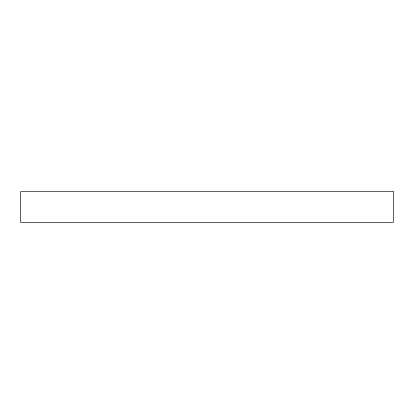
<?xml version="1.0" encoding="UTF-8"?>
<svg xmlns="http://www.w3.org/2000/svg" width="414" height="414" viewBox="0 0 414 414"><rect width="100%" height="100%" fill="white"/><g stroke="black" fill="none" stroke-linecap="round" stroke-linejoin="round"><path stroke-width="0.62" d="M393.3 191.584L20.7 191.584L20.7 222.416L393.3 222.416L393.3 191.584"/></g></svg>
